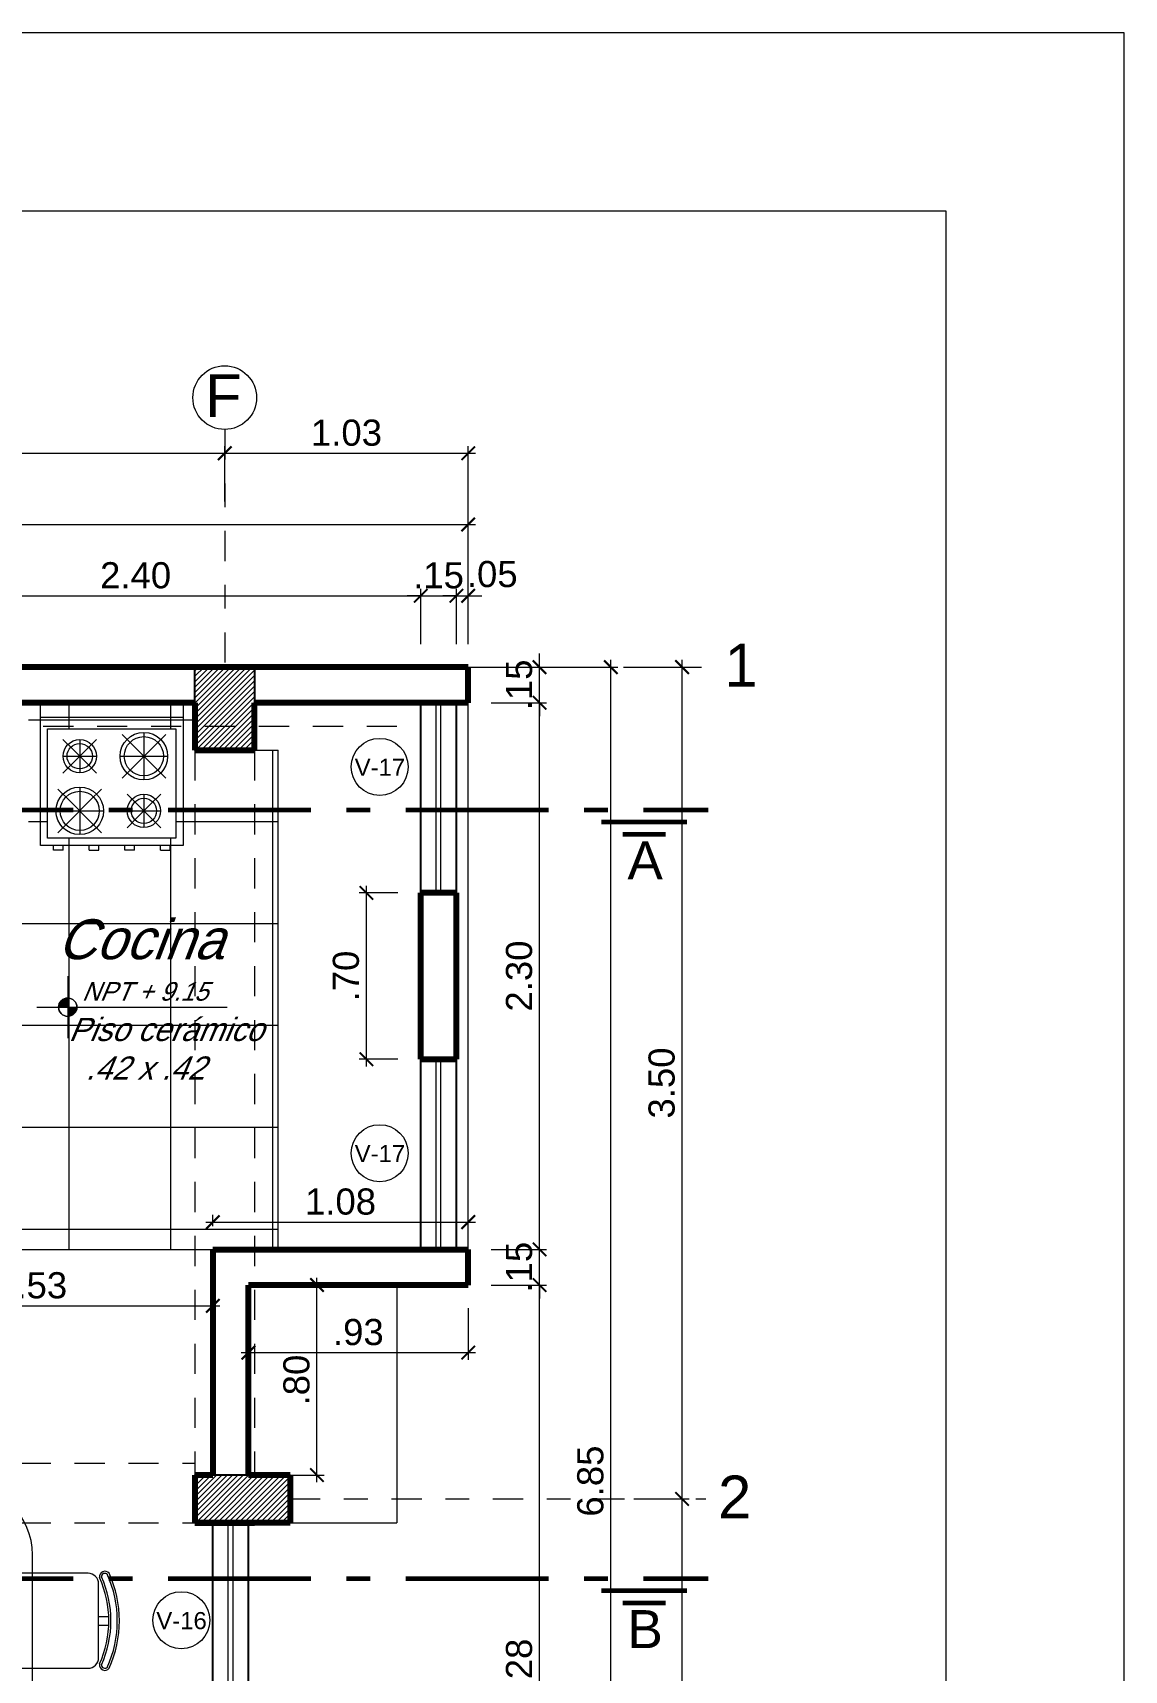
# Model space of a CAD drawing. Header units: millimetres. Extents: x 3779 to 7711, y 1445 to 3132.
# Drawn here: x 3936 to 3940.59, y 1483.74 to 1490.63 of the extents above; entities that cross this region are included whole.
import ezdxf

# ---------------------------------------------------------------- set-up
doc = ezdxf.new("R2010")
doc.units = ezdxf.units.MM
doc.header["$PDMODE"] = 3
for name, pattern in [('ACAD_ISO10W100', [18.5, 12, -3, 0.5, -3]), ('DASHDOTX2', [50.8, 25.4, -12.7, 0, -12.7]), ('HIDDEN', [9.525, 6.35, -3.175])]:
    doc.linetypes.add(name, pattern=pattern)
for name, color, linetype, lineweight in [('cotas', 7, 'Continuous', 5), ('EJES', 20, 'DASHDOTX2', 9), ('LINEA-DE-CORTE', 6, 'ACAD_ISO10W100', 60), ('MOBILIARIOS', 151, 'Continuous', 5), ('PERSONA', 7, 'Continuous', 9), ('pluma 1', 1, 'Continuous', 9), ('pluma 1.5', 14, 'Continuous', 15), ('pluma 2', 2, 'Continuous', 20), ('pluma 2.5', 30, 'Continuous', 25), ('pluma 8', 98, 'Continuous', 80), ('proyecciones', 32, 'HIDDEN', 9), ('TEXTO', 7, 'Continuous', 9), ('TEXTURAS', 35, 'Continuous', 5)]:
    doc.layers.add(name, color=color, linetype=linetype, lineweight=lineweight)
doc.styles.add('nombreambiente', font='stylu.ttf', dxfattribs={"oblique": 20})
doc.styles.get("Standard").update_dxf_attribs({"font": 'arial.ttf'})
doc.styles.add('TIMES', font='arial.ttf', dxfattribs={"height": 0.11})
doc.dimstyles.new('julio', dxfattribs={"dimtxt": 0.11, "dimasz": 0.057, "dimexe": 0.03, "dimexo": 0.097, "dimgap": 0.0295, "dimtad": 1, "dimzin": 4, "dimdsep": 46, "dimtxsty": 'TIMES', "dimblk": 'ARCHTICK', "dimcen": 0, "dimdle": 0.03, "dimclrd": 256, "dimclre": 256, "dimclrt": 256, "dimadec": 0, "dimazin": 0, "dimtfac": 1, "dimtix": 1, "dimtmove": 2, "dimatfit": 2, "dimldrblk": 'ARCHTICK', "dimfxl": 1, "dimtolj": 1, "dimtzin": 0, "dimlwd": 5, "dimlwe": 5, "dimarcsym": 0})

# ---------------------------------------------------------------- blocks, each defined once
blk = doc.blocks.new('llññ')
at = {"layer": 'MOBILIARIOS'}
for p, q in [((984.7316, 424.9776), (985.3316, 424.9776)), ((984.7316, 424.3776), (984.7316, 424.9776)), ((984.7316, 424.9176), (985.3316, 424.9176)), ((985.3316, 424.9776), (985.3316, 424.3776)), ((984.7616, 424.4076), (984.7616, 424.8676)), ((984.7616, 424.8676), (985.3016, 424.8676)), ((985.0747, 424.8446), (985.1251, 424.7942)), ((985.1666, 424.8526), (985.1666, 424.6526)), ((985.2585, 424.8446), (985.2082, 424.7942)), ((985.3016, 424.8676), (985.3016, 424.4076)), ((984.8259, 424.8234), (984.8713, 424.778)), ((984.9219, 424.7273), (984.8713, 424.778)), ((984.8713, 424.7273), (984.9219, 424.778)), ((984.8966, 424.8226), (984.8966, 424.6826)), ((984.9673, 424.8234), (984.9219, 424.778)), ((985.2082, 424.7111), (985.1251, 424.7942)), ((985.1251, 424.7111), (985.2082, 424.7942)), ((984.8713, 424.7273), (984.8259, 424.6819)), ((984.8266, 424.7526), (984.9666, 424.7526)), ((984.9219, 424.7273), (984.9673, 424.6819)), ((985.0666, 424.7526), (985.2666, 424.7526)), ((985.1251, 424.7111), (985.0747, 424.6607)), ((985.2082, 424.7111), (985.2585, 424.6607)), ((984.8047, 424.6146), (984.8551, 424.5642)), ((984.8966, 424.6226), (984.8966, 424.4226)), ((984.9885, 424.6146), (984.9382, 424.5642)), ((985.0959, 424.5934), (985.1413, 424.548)), ((985.1666, 424.5926), (985.1666, 424.4526)), ((985.2373, 424.5934), (985.1919, 424.548)), ((984.7966, 424.5226), (984.9966, 424.5226)), ((984.9382, 424.4811), (984.8551, 424.5642)), ((984.9382, 424.5642), (984.8551, 424.4811)), ((985.1413, 424.4973), (985.0959, 424.4519)), ((985.0966, 424.5226), (985.2366, 424.5226)), ((985.1919, 424.4973), (985.1413, 424.548)), ((985.1919, 424.548), (985.1413, 424.4973)), ((985.1919, 424.4973), (985.2373, 424.4519)), ((984.8551, 424.4811), (984.8047, 424.4307)), ((984.9382, 424.4811), (984.9885, 424.4307)), ((985.3316, 424.3776), (984.7316, 424.3776)), ((985.3016, 424.4076), (984.7616, 424.4076)), ((984.7866, 424.3576), (984.7866, 424.3776)), ((984.8266, 424.3576), (984.8266, 424.3776)), ((984.9366, 424.3576), (984.9366, 424.3776)), ((984.9766, 424.3576), (984.9766, 424.3776)), ((985.0866, 424.3576), (985.0866, 424.3776)), ((985.1266, 424.3576), (985.1266, 424.3776)), ((985.2366, 424.3576), (985.2366, 424.3776)), ((985.2766, 424.3576), (985.2766, 424.3776)), ((984.8266, 424.3576), (984.7866, 424.3576)), ((984.9366, 424.3576), (984.9766, 424.3576)), ((985.1266, 424.3576), (985.0866, 424.3576)), ((985.2366, 424.3576), (985.2766, 424.3576))]:
    blk.add_line(p, q, dxfattribs=at)
for centre, radius in [((985.1666, 424.7526), 0.1), ((984.8966, 424.7526), 0.07), ((984.8966, 424.7526), 0.0534), ((985.1666, 424.7526), 0.0824), ((984.8966, 424.5226), 0.1), ((984.8966, 424.5226), 0.0824), ((985.1666, 424.5226), 0.07), ((985.1666, 424.5226), 0.0534)]:
    blk.add_circle(centre, radius, dxfattribs=at)
blk = doc.blocks.new('MESA 1')
for p, q in [((62.8451, 42.0081), (62.8451, 42.0517)), ((62.8811, 42.0081), (62.8811, 42.0517)), ((63.5117, 42.0081), (63.5117, 42.0517)), ((63.5477, 42.0081), (63.5477, 42.0517)), ((62.611, 41.726), (63.811, 41.726)), ((62.311, 40.946), (62.311, 41.426)), ((64.111, 41.426), (64.111, 40.946)), ((62.7384, 41.3327), (63.1501, 40.9634)), ((63.7412, 41.3011), (63.9101, 41.1639)), ((63.7835, 41.2905), (63.8574, 41.2377)), ((62.0376, 41.1908), (61.994, 41.1908)), ((63.5618, 41.1639), (63.7096, 41.0373)), ((64.3844, 41.1908), (64.428, 41.1908)), ((62.0376, 41.1548), (61.994, 41.1548)), ((62.654, 41.1428), (62.8229, 41.0267)), ((63.0551, 41.1111), (63.1712, 40.9951)), ((64.3844, 41.1548), (64.428, 41.1548)), ((63.604, 41.0795), (63.7201, 40.9845)), ((62.611, 40.646), (63.811, 40.646)), ((62.8451, 40.3639), (62.8451, 40.3203)), ((62.8811, 40.3639), (62.8811, 40.3203)), ((63.5117, 40.3639), (63.5117, 40.3203)), ((63.5477, 40.3639), (63.5477, 40.3203))]:
    blk.add_line(p, q)
for points in [[(62.6606, 41.7831), (62.6606, 41.9631, -0.414214), (62.7056, 42.0081), (63.0206, 42.0081, -0.414214), (63.0656, 41.9631), (63.0656, 41.6481, -0.414214), (63.0206, 41.6031), (62.7056, 41.6031, -0.414214), (62.6606, 41.6481)], [(63.3272, 41.7831), (63.3272, 41.9631, -0.414214), (63.3722, 42.0081), (63.6872, 42.0081, -0.414214), (63.7322, 41.9631), (63.7322, 41.6481, -0.414214), (63.6872, 41.6031), (63.3722, 41.6031, -0.414214), (63.3272, 41.6481)], [(62.2626, 40.9703), (62.0826, 40.9703, -0.414214), (62.0376, 41.0153), (62.0376, 41.3303, -0.414214), (62.0826, 41.3753), (62.3976, 41.3753, -0.414214), (62.4426, 41.3303), (62.4426, 41.0153, -0.414214), (62.3976, 40.9703)], [(64.1594, 40.9703), (64.3394, 40.9703, 0.414214), (64.3844, 41.0153), (64.3844, 41.3303, 0.414214), (64.3394, 41.3753), (64.0244, 41.3753, 0.414214), (63.9794, 41.3303), (63.9794, 41.0153, 0.414214), (64.0244, 40.9703)], [(62.6606, 40.5889), (62.6606, 40.4089, 0.414214), (62.7056, 40.3639), (63.0206, 40.3639, 0.414214), (63.0656, 40.4089), (63.0656, 40.7239, 0.414214), (63.0206, 40.7689), (62.7056, 40.7689, 0.414214), (62.6606, 40.7239)], [(63.3272, 40.5889), (63.3272, 40.4089, 0.414214), (63.3722, 40.3639), (63.6872, 40.3639, 0.414214), (63.7322, 40.4089), (63.7322, 40.7239, 0.414214), (63.6872, 40.7689), (63.3722, 40.7689, 0.414214), (63.3272, 40.7239)]]:
    blk.add_lwpolyline(points, format="xyb", close=True)
for centre, radius, start, end in [((62.8631, 41.6042), 0.4924, 65.7176, 114.2824), ((62.8631, 41.6042), 0.4834, 65.7176, 114.2824), ((63.5297, 41.6042), 0.4924, 65.7176, 114.2824), ((63.5297, 41.6042), 0.4834, 65.7176, 114.2824), ((62.675, 42.0349), 0.0232, 128.33061, 280.2342), ((62.675, 42.0349), 0.0142, 128.33061, 280.2342), ((62.8631, 41.6042), 0.4564, 65.7176, 114.2824), ((62.8631, 41.6042), 0.4474, 65.7176, 114.2824), ((63.051, 42.035), 0.0233, 260.33156, 51.10363), ((63.051, 42.035), 0.0143, 260.33156, 51.10363), ((63.3416, 42.0349), 0.0232, 128.33061, 280.2342), ((63.3416, 42.0349), 0.0142, 128.33061, 280.2342), ((63.5297, 41.6042), 0.4564, 65.7176, 114.2824), ((63.5297, 41.6042), 0.4474, 65.7176, 114.2824), ((63.7176, 42.035), 0.0233, 260.33156, 51.10363), ((63.7176, 42.035), 0.0143, 260.33156, 51.10363), ((62.611, 41.426), 0.3, 90, 180), ((63.811, 41.426), 0.3, 0, 90), ((62.4414, 41.1728), 0.4924, 155.7176, 204.2824), ((62.4414, 41.1728), 0.4834, 155.7176, 204.2824), ((62.0107, 41.3607), 0.0233, 350.33156, 141.10363), ((62.0107, 41.3607), 0.0143, 350.33156, 141.10363), ((64.4113, 41.3607), 0.0233, 38.89637, 189.66844), ((64.4113, 41.3607), 0.0143, 38.89637, 189.66844), ((63.9805, 41.1728), 0.4834, 335.7176, 24.2824), ((63.9805, 41.1728), 0.4924, 335.7176, 24.2824), ((62.4414, 41.1728), 0.4564, 155.7176, 204.2824), ((62.4414, 41.1728), 0.4474, 155.7176, 204.2824), ((63.9805, 41.1728), 0.4474, 335.7176, 24.2824), ((63.9805, 41.1728), 0.4564, 335.7176, 24.2824), ((62.0108, 40.9847), 0.0232, 218.33061, 10.2342), ((62.0108, 40.9847), 0.0142, 218.33061, 10.2342), ((64.4112, 40.9847), 0.0232, 169.7658, 321.66939), ((64.4112, 40.9847), 0.0142, 169.7658, 321.66939), ((62.611, 40.946), 0.3, 180, 270), ((63.811, 40.946), 0.3, 270, 0), ((62.675, 40.3371), 0.0232, 79.7658, 231.66939), ((62.675, 40.3371), 0.0142, 79.7658, 231.66939), ((62.8631, 40.7678), 0.4834, 245.7176, 294.2824), ((62.8631, 40.7678), 0.4564, 245.7176, 294.2824), ((62.8631, 40.7678), 0.4474, 245.7176, 294.2824), ((63.051, 40.337), 0.0233, 308.89637, 99.66844), ((63.051, 40.337), 0.0143, 308.89637, 99.66844), ((63.3416, 40.3371), 0.0232, 79.7658, 231.66939), ((63.3416, 40.3371), 0.0142, 79.7658, 231.66939), ((63.5297, 40.7678), 0.4834, 245.7176, 294.2824), ((63.5297, 40.7678), 0.4564, 245.7176, 294.2824), ((63.5297, 40.7678), 0.4474, 245.7176, 294.2824), ((63.7176, 40.337), 0.0233, 308.89637, 99.66844), ((63.7176, 40.337), 0.0143, 308.89637, 99.66844), ((62.8631, 40.7678), 0.4924, 245.7176, 294.2824), ((63.5297, 40.7678), 0.4924, 245.7176, 294.2824)]:
    blk.add_arc(centre, radius, start, end)
blk = doc.blocks.new('iiuyu')
at = {"layer": 'pluma 1', "ltscale": 0.3}
h = blk.add_hatch(color=256, dxfattribs=at)
h.paths.add_polyline_path([(1118.6362, 393.0279, 0.414214), (1118.5977, 392.9893), (1118.6362, 392.9893)])
h.paths.add_polyline_path([(1118.6747, 392.9893), (1118.6362, 392.9893), (1118.6362, 392.9508, 0.414214)])
for p, q in [((1118.6362, 393.1195), (1118.6362, 392.8592)), ((1118.506, 392.9893), (1119.307, 392.9893))]:
    blk.add_line(p, q, dxfattribs=at)
blk.add_circle((1118.6362, 392.9893), 0.0385, dxfattribs=at)
for start, end in [(0, 180), (180, 0)]:
    blk.add_arc((1118.6362, 392.9893), 0.0385, start, end, dxfattribs=at)
blk = doc.blocks.new('_ArchTick')
at = {"color": 0, "linetype": 'ByBlock', "lineweight": 40, "const_width": 0.15}
blk.add_lwpolyline([(-0.5, -0.5), (0.5, 0.5)], dxfattribs=at)
blk = doc.blocks.new('*D559')
at = {"layer": 'cotas', "lineweight": 5, "transparency": 16777216}
for p, q in [((3922.503, 1488.5592), (3937.863, 1488.5592)), ((3922.533, 1488.0562), (3922.533, 1488.5892)), ((3937.833, 1488.0562), (3937.833, 1488.5892))]:
    blk.add_line(p, q, dxfattribs=at)
at = {"layer": 'Defpoints', "color": 0, "transparency": 16777216}
for p in [(3937.833, 1488.5592), (3922.533, 1487.9592), (3937.833, 1487.9592)]:
    blk.add_point(p, dxfattribs=at)
at = {"layer": 'cotas', "lineweight": 5, "transparency": 16777216, "xscale": 0.057, "yscale": 0.057, "zscale": 0.057, "rotation": 180}
blk.add_blockref('_ArchTick', (3922.533, 1488.5592), dxfattribs=at)
at = {"layer": 'cotas', "lineweight": 5, "transparency": 16777216, "xscale": 0.057, "yscale": 0.057, "zscale": 0.057}
blk.add_blockref('_ArchTick', (3937.833, 1488.5592), dxfattribs=at)
at = {"layer": 'cotas', "transparency": 16777216, "insert": (3930.2854, 1488.65), "char_height": 0.11, "attachment_point": 5, "style": 'TIMES'}
blk.add_mtext('\\A1;15.30', dxfattribs=at)
blk = doc.blocks.new('*D501')
at = {"layer": 'cotas', "lineweight": 5, "transparency": 16777216}
for p, q in [((3933.458, 1488.6562), (3933.458, 1488.8892)), ((3936.808, 1488.6562), (3936.808, 1488.8892)), ((3933.428, 1488.8592), (3936.838, 1488.8592))]:
    blk.add_line(p, q, dxfattribs=at)
at = {"layer": 'Defpoints', "color": 0, "transparency": 16777216}
for p in [(3936.808, 1488.8592), (3933.458, 1488.5592), (3936.808, 1488.5592)]:
    blk.add_point(p, dxfattribs=at)
at = {"layer": 'cotas', "lineweight": 5, "transparency": 16777216, "xscale": 0.057, "yscale": 0.057, "zscale": 0.057, "rotation": 180}
blk.add_blockref('_ArchTick', (3933.458, 1488.8592), dxfattribs=at)
at = {"layer": 'cotas', "lineweight": 5, "transparency": 16777216, "xscale": 0.057, "yscale": 0.057, "zscale": 0.057}
blk.add_blockref('_ArchTick', (3936.808, 1488.8592), dxfattribs=at)
at = {"layer": 'cotas', "transparency": 16777216, "insert": (3935.133, 1488.9449), "char_height": 0.11, "attachment_point": 5, "style": 'TIMES'}
blk.add_mtext('\\A1;3.35', dxfattribs=at)
blk = doc.blocks.new('*D502')
at = {"layer": 'cotas', "lineweight": 5, "transparency": 16777216}
for p, q in [((3936.808, 1488.6562), (3936.808, 1488.8892)), ((3937.833, 1488.0562), (3937.833, 1488.8892)), ((3936.778, 1488.8592), (3937.863, 1488.8592))]:
    blk.add_line(p, q, dxfattribs=at)
at = {"layer": 'Defpoints', "color": 0, "transparency": 16777216}
for p in [(3937.833, 1488.8592), (3936.808, 1488.5592), (3937.833, 1487.9592)]:
    blk.add_point(p, dxfattribs=at)
at = {"layer": 'cotas', "lineweight": 5, "transparency": 16777216, "xscale": 0.057, "yscale": 0.057, "zscale": 0.057, "rotation": 180}
blk.add_blockref('_ArchTick', (3936.808, 1488.8592), dxfattribs=at)
at = {"layer": 'cotas', "lineweight": 5, "transparency": 16777216, "xscale": 0.057, "yscale": 0.057, "zscale": 0.057}
blk.add_blockref('_ArchTick', (3937.833, 1488.8592), dxfattribs=at)
at = {"layer": 'cotas', "transparency": 16777216, "insert": (3937.3205, 1488.9449), "char_height": 0.11, "attachment_point": 5, "style": 'TIMES'}
blk.add_mtext('\\A1;1.03', dxfattribs=at)
blk = doc.blocks.new('*D529')
at = {"layer": 'cotas', "lineweight": 5, "transparency": 16777216}
for p, q in [((3938.733, 1482.0042), (3938.733, 1484.4892)), ((3938.53, 1484.4592), (3938.763, 1484.4592)), ((3938.53, 1482.0342), (3938.763, 1482.0342))]:
    blk.add_line(p, q, dxfattribs=at)
at = {"layer": 'Defpoints', "color": 0, "transparency": 16777216}
for p in [(3938.433, 1484.4592), (3938.733, 1484.4592), (3938.433, 1482.0342)]:
    blk.add_point(p, dxfattribs=at)
at = {"layer": 'cotas', "lineweight": 5, "transparency": 16777216, "xscale": 0.057, "yscale": 0.057, "zscale": 0.057}
for p, rotation in [((3938.733, 1484.4592), 90), ((3938.733, 1482.0342), 270)]:
    blk.add_blockref('_ArchTick', p, dxfattribs=dict(at, rotation=rotation))
at = {"layer": 'cotas', "transparency": 16777216, "insert": (3938.6473, 1483.2467), "char_height": 0.11, "attachment_point": 5, "rotation": 90, "style": 'TIMES'}
blk.add_mtext('\\A1;2.43', dxfattribs=at)
blk = doc.blocks.new('*D530')
at = {"layer": 'cotas', "lineweight": 5, "transparency": 16777216}
for p, q in [((3938.733, 1484.4292), (3938.733, 1487.9892)), ((3938.53, 1487.9592), (3938.763, 1487.9592)), ((3938.53, 1484.4592), (3938.763, 1484.4592))]:
    blk.add_line(p, q, dxfattribs=at)
at = {"layer": 'Defpoints', "color": 0, "transparency": 16777216}
for p in [(3938.433, 1487.9592), (3938.733, 1487.9592), (3938.433, 1484.4592)]:
    blk.add_point(p, dxfattribs=at)
at = {"layer": 'cotas', "lineweight": 5, "transparency": 16777216, "xscale": 0.057, "yscale": 0.057, "zscale": 0.057}
for p, rotation in [((3938.733, 1487.9592), 90), ((3938.733, 1484.4592), 270)]:
    blk.add_blockref('_ArchTick', p, dxfattribs=dict(at, rotation=rotation))
at = {"layer": 'cotas', "transparency": 16777216, "insert": (3938.6473, 1486.2092), "char_height": 0.11, "attachment_point": 5, "rotation": 90, "style": 'TIMES'}
blk.add_mtext('\\A1;3.50', dxfattribs=at)
blk = doc.blocks.new('*D531')
at = {"layer": 'cotas', "lineweight": 5, "transparency": 16777216}
for p, q in [((3938.433, 1481.0792), (3938.433, 1487.9892)), ((3937.93, 1487.9592), (3938.463, 1487.9592)), ((3937.63, 1481.1092), (3938.463, 1481.1092))]:
    blk.add_line(p, q, dxfattribs=at)
at = {"layer": 'Defpoints', "color": 0, "transparency": 16777216}
for p in [(3937.833, 1487.9592), (3938.433, 1487.9592), (3937.533, 1481.1092)]:
    blk.add_point(p, dxfattribs=at)
at = {"layer": 'cotas', "lineweight": 5, "transparency": 16777216, "xscale": 0.057, "yscale": 0.057, "zscale": 0.057}
for p, rotation in [((3938.433, 1487.9592), 90), ((3938.433, 1481.1092), 270)]:
    blk.add_blockref('_ArchTick', p, dxfattribs=dict(at, rotation=rotation))
at = {"layer": 'cotas', "transparency": 16777216, "insert": (3938.3473, 1484.5342), "char_height": 0.11, "attachment_point": 5, "rotation": 90, "style": 'TIMES'}
blk.add_mtext('\\A1;6.85', dxfattribs=at)
blk = doc.blocks.new('*D532')
at = {"layer": 'cotas', "lineweight": 5, "transparency": 16777216}
for p, q in [((3938.133, 1485.4792), (3938.133, 1487.8392)), ((3937.93, 1487.8092), (3938.163, 1487.8092)), ((3937.93, 1485.5092), (3938.163, 1485.5092))]:
    blk.add_line(p, q, dxfattribs=at)
at = {"layer": 'Defpoints', "color": 0, "transparency": 16777216}
for p in [(3937.833, 1487.8092), (3938.133, 1487.8092), (3937.833, 1485.5092)]:
    blk.add_point(p, dxfattribs=at)
at = {"layer": 'cotas', "lineweight": 5, "transparency": 16777216, "xscale": 0.057, "yscale": 0.057, "zscale": 0.057}
for p, rotation in [((3938.133, 1487.8092), 90), ((3938.133, 1485.5092), 270)]:
    blk.add_blockref('_ArchTick', p, dxfattribs=dict(at, rotation=rotation))
at = {"layer": 'cotas', "transparency": 16777216, "insert": (3938.0473, 1486.6592), "char_height": 0.11, "attachment_point": 5, "rotation": 90, "style": 'TIMES'}
blk.add_mtext('\\A1;2.30', dxfattribs=at)
blk = doc.blocks.new('*D565')
at = {"layer": 'cotas', "lineweight": 5, "transparency": 16777216}
for p, q in [((3938.133, 1487.9592), (3938.133, 1488.0162)), ((3937.93, 1487.9592), (3938.163, 1487.9592)), ((3938.133, 1487.8092), (3938.133, 1487.9592)), ((3937.93, 1487.8092), (3938.163, 1487.8092)), ((3938.133, 1487.8092), (3938.133, 1487.7522))]:
    blk.add_line(p, q, dxfattribs=at)
at = {"layer": 'Defpoints', "color": 0, "transparency": 16777216}
for p in [(3937.833, 1487.9592), (3938.133, 1487.9592), (3937.833, 1487.8092)]:
    blk.add_point(p, dxfattribs=at)
at = {"layer": 'cotas', "lineweight": 5, "transparency": 16777216, "xscale": 0.057, "yscale": 0.057, "zscale": 0.057}
for p, rotation in [((3938.133, 1487.9592), 270), ((3938.133, 1487.8092), 90)]:
    blk.add_blockref('_ArchTick', p, dxfattribs=dict(at, rotation=rotation))
at = {"layer": 'cotas', "transparency": 16777216, "insert": (3938.0473, 1487.8842), "char_height": 0.11, "attachment_point": 5, "rotation": 90, "style": 'TIMES'}
blk.add_mtext('\\A1;.15', dxfattribs=at)
blk = doc.blocks.new('*D535')
at = {"layer": 'cotas', "lineweight": 5, "transparency": 16777216}
for p, q in [((3937.783, 1488.2592), (3937.726, 1488.2592)), ((3937.783, 1488.0562), (3937.783, 1488.2892)), ((3937.783, 1488.2592), (3937.833, 1488.2592)), ((3937.833, 1488.0562), (3937.833, 1488.2892)), ((3937.833, 1488.2592), (3937.89, 1488.2592))]:
    blk.add_line(p, q, dxfattribs=at)
at = {"layer": 'Defpoints', "color": 0, "transparency": 16777216}
for p in [(3937.833, 1488.2592), (3937.783, 1487.9592), (3937.833, 1487.9592)]:
    blk.add_point(p, dxfattribs=at)
at = {"layer": 'cotas', "lineweight": 5, "transparency": 16777216, "xscale": 0.057, "yscale": 0.057, "zscale": 0.057}
blk.add_blockref('_ArchTick', (3937.783, 1488.2592), dxfattribs=at)
at = {"layer": 'cotas', "lineweight": 5, "transparency": 16777216, "xscale": 0.057, "yscale": 0.057, "zscale": 0.057, "rotation": 180}
blk.add_blockref('_ArchTick', (3937.833, 1488.2592), dxfattribs=at)
at = {"layer": 'cotas', "transparency": 16777216, "insert": (3937.934, 1488.35), "char_height": 0.11, "attachment_point": 5, "style": 'TIMES'}
blk.add_mtext('\\A1;.05', dxfattribs=at)
blk = doc.blocks.new('*D545')
at = {"layer": 'cotas', "lineweight": 5, "transparency": 16777216}
for p, q in [((3937.93, 1485.3592), (3938.163, 1485.3592)), ((3938.133, 1482.0542), (3938.133, 1485.3892)), ((3937.48, 1482.0842), (3938.163, 1482.0842))]:
    blk.add_line(p, q, dxfattribs=at)
at = {"layer": 'Defpoints', "color": 0, "transparency": 16777216}
for p in [(3937.833, 1485.3592), (3938.133, 1485.3592), (3937.383, 1482.0842)]:
    blk.add_point(p, dxfattribs=at)
at = {"layer": 'cotas', "lineweight": 5, "transparency": 16777216, "xscale": 0.057, "yscale": 0.057, "zscale": 0.057}
for p, rotation in [((3938.133, 1485.3592), 90), ((3938.133, 1482.0842), 270)]:
    blk.add_blockref('_ArchTick', p, dxfattribs=dict(at, rotation=rotation))
at = {"layer": 'cotas', "transparency": 16777216, "insert": (3938.0473, 1483.7217), "char_height": 0.11, "attachment_point": 5, "rotation": 90, "style": 'TIMES'}
blk.add_mtext('\\A1;3.28', dxfattribs=at)
blk = doc.blocks.new('*D546')
at = {"layer": 'cotas', "lineweight": 5, "transparency": 16777216}
for p, q in [((3938.133, 1485.5092), (3938.133, 1485.5662)), ((3937.93, 1485.5092), (3938.163, 1485.5092)), ((3938.133, 1485.3592), (3938.133, 1485.5092)), ((3937.93, 1485.3592), (3938.163, 1485.3592)), ((3938.133, 1485.3592), (3938.133, 1485.3022))]:
    blk.add_line(p, q, dxfattribs=at)
at = {"layer": 'Defpoints', "color": 0, "transparency": 16777216}
for p in [(3937.833, 1485.5092), (3938.133, 1485.5092), (3937.833, 1485.3592)]:
    blk.add_point(p, dxfattribs=at)
at = {"layer": 'cotas', "lineweight": 5, "transparency": 16777216, "xscale": 0.057, "yscale": 0.057, "zscale": 0.057}
for p, rotation in [((3938.133, 1485.5092), 270), ((3938.133, 1485.3592), 90)]:
    blk.add_blockref('_ArchTick', p, dxfattribs=dict(at, rotation=rotation))
at = {"layer": 'cotas', "transparency": 16777216, "insert": (3938.0473, 1485.4342), "char_height": 0.11, "attachment_point": 5, "rotation": 90, "style": 'TIMES'}
blk.add_mtext('\\A1;.15', dxfattribs=at)
blk = doc.blocks.new('*D547')
at = {"layer": 'cotas', "lineweight": 5, "transparency": 16777216}
for p, q in [((3936.908, 1485.2622), (3936.908, 1485.0449)), ((3937.833, 1485.2622), (3937.833, 1485.0449)), ((3936.878, 1485.0749), (3937.863, 1485.0749))]:
    blk.add_line(p, q, dxfattribs=at)
at = {"layer": 'Defpoints', "color": 0, "transparency": 16777216}
for p in [(3936.908, 1485.3592), (3937.833, 1485.3592), (3937.833, 1485.0749)]:
    blk.add_point(p, dxfattribs=at)
at = {"layer": 'cotas', "lineweight": 5, "transparency": 16777216, "xscale": 0.057, "yscale": 0.057, "zscale": 0.057, "rotation": 180}
blk.add_blockref('_ArchTick', (3936.908, 1485.0749), dxfattribs=at)
at = {"layer": 'cotas', "lineweight": 5, "transparency": 16777216, "xscale": 0.057, "yscale": 0.057, "zscale": 0.057}
blk.add_blockref('_ArchTick', (3937.833, 1485.0749), dxfattribs=at)
at = {"layer": 'cotas', "transparency": 16777216, "insert": (3937.3705, 1485.1606), "char_height": 0.11, "attachment_point": 5, "style": 'TIMES'}
blk.add_mtext('\\A1;.93', dxfattribs=at)
blk = doc.blocks.new('*D548')
at = {"layer": 'cotas', "lineweight": 5, "transparency": 16777216}
for p, q in [((3937.633, 1488.2592), (3937.576, 1488.2592)), ((3937.633, 1488.0562), (3937.633, 1488.2892)), ((3937.633, 1488.2592), (3937.783, 1488.2592)), ((3937.783, 1488.0562), (3937.783, 1488.2892)), ((3937.783, 1488.2592), (3937.84, 1488.2592))]:
    blk.add_line(p, q, dxfattribs=at)
at = {"layer": 'Defpoints', "color": 0, "transparency": 16777216}
for p in [(3937.783, 1488.2592), (3937.633, 1487.9592), (3937.783, 1487.9592)]:
    blk.add_point(p, dxfattribs=at)
at = {"layer": 'cotas', "lineweight": 5, "transparency": 16777216, "xscale": 0.057, "yscale": 0.057, "zscale": 0.057}
blk.add_blockref('_ArchTick', (3937.633, 1488.2592), dxfattribs=at)
at = {"layer": 'cotas', "lineweight": 5, "transparency": 16777216, "xscale": 0.057, "yscale": 0.057, "zscale": 0.057, "rotation": 180}
blk.add_blockref('_ArchTick', (3937.783, 1488.2592), dxfattribs=at)
at = {"layer": 'cotas', "transparency": 16777216, "insert": (3937.708, 1488.3449), "char_height": 0.11, "attachment_point": 5, "style": 'TIMES'}
blk.add_mtext('\\A1;.15', dxfattribs=at)
blk = doc.blocks.new('*D550')
at = {"layer": 'cotas', "lineweight": 5, "transparency": 16777216}
for p, q in [((3935.203, 1488.2592), (3937.663, 1488.2592)), ((3935.233, 1488.0562), (3935.233, 1488.2892)), ((3937.633, 1488.0562), (3937.633, 1488.2892))]:
    blk.add_line(p, q, dxfattribs=at)
at = {"layer": 'Defpoints', "color": 0, "transparency": 16777216}
for p in [(3937.633, 1488.2592), (3935.233, 1487.9592), (3937.633, 1487.9592)]:
    blk.add_point(p, dxfattribs=at)
at = {"layer": 'cotas', "lineweight": 5, "transparency": 16777216, "xscale": 0.057, "yscale": 0.057, "zscale": 0.057, "rotation": 180}
blk.add_blockref('_ArchTick', (3935.233, 1488.2592), dxfattribs=at)
at = {"layer": 'cotas', "lineweight": 5, "transparency": 16777216, "xscale": 0.057, "yscale": 0.057, "zscale": 0.057}
blk.add_blockref('_ArchTick', (3937.633, 1488.2592), dxfattribs=at)
at = {"layer": 'cotas', "transparency": 16777216, "insert": (3936.433, 1488.3449), "char_height": 0.11, "attachment_point": 5, "style": 'TIMES'}
blk.add_mtext('\\A1;2.40', dxfattribs=at)
blk = doc.blocks.new('*D456')
at = {"layer": 'cotas', "lineweight": 5, "transparency": 16777216}
for p, q in [((3936.908, 1485.2622), (3936.908, 1485.0449)), ((3937.833, 1485.2622), (3937.833, 1485.0449)), ((3936.878, 1485.0749), (3937.863, 1485.0749))]:
    blk.add_line(p, q, dxfattribs=at)
at = {"layer": 'Defpoints', "color": 0, "transparency": 16777216}
for p in [(3936.908, 1485.3592), (3937.833, 1485.3592), (3937.833, 1485.0749)]:
    blk.add_point(p, dxfattribs=at)
at = {"layer": 'cotas', "lineweight": 5, "transparency": 16777216, "xscale": 0.057, "yscale": 0.057, "zscale": 0.057, "rotation": 180}
blk.add_blockref('_ArchTick', (3936.908, 1485.0749), dxfattribs=at)
at = {"layer": 'cotas', "lineweight": 5, "transparency": 16777216, "xscale": 0.057, "yscale": 0.057, "zscale": 0.057}
blk.add_blockref('_ArchTick', (3937.833, 1485.0749), dxfattribs=at)
at = {"layer": 'cotas', "transparency": 16777216, "insert": (3937.3705, 1485.1606), "char_height": 0.11, "attachment_point": 5, "style": 'TIMES'}
blk.add_mtext('\\A1;.93', dxfattribs=at)
blk = doc.blocks.new('*D475')
at = {"layer": 'cotas', "lineweight": 5, "transparency": 16777216}
for p, q in [((3937.005, 1485.3592), (3937.2262, 1485.3592)), ((3937.1962, 1484.5292), (3937.1962, 1485.3892)), ((3937.005, 1484.5592), (3937.2262, 1484.5592))]:
    blk.add_line(p, q, dxfattribs=at)
at = {"layer": 'Defpoints', "color": 0, "transparency": 16777216}
for p in [(3936.908, 1485.3592), (3937.1962, 1485.3592), (3936.908, 1484.5592)]:
    blk.add_point(p, dxfattribs=at)
at = {"layer": 'cotas', "lineweight": 5, "transparency": 16777216, "xscale": 0.057, "yscale": 0.057, "zscale": 0.057}
for p, rotation in [((3937.1962, 1485.3592), 90), ((3937.1962, 1484.5592), 270)]:
    blk.add_blockref('_ArchTick', p, dxfattribs=dict(at, rotation=rotation))
at = {"layer": 'cotas', "transparency": 16777216, "insert": (3937.1105, 1484.9592), "char_height": 0.11, "attachment_point": 5, "rotation": 90, "style": 'TIMES'}
blk.add_mtext('\\A1;.80', dxfattribs=at)
blk = doc.blocks.new('*D476')
at = {"layer": 'cotas', "lineweight": 5, "transparency": 16777216}
for p, q in [((3936.758, 1485.6062), (3936.758, 1485.654)), ((3937.833, 1485.6062), (3937.833, 1485.654)), ((3936.728, 1485.624), (3937.863, 1485.624))]:
    blk.add_line(p, q, dxfattribs=at)
at = {"layer": 'Defpoints', "color": 0, "transparency": 16777216}
for p in [(3937.833, 1485.624), (3936.758, 1485.5092), (3937.833, 1485.5092)]:
    blk.add_point(p, dxfattribs=at)
at = {"layer": 'cotas', "lineweight": 5, "transparency": 16777216, "xscale": 0.057, "yscale": 0.057, "zscale": 0.057, "rotation": 180}
blk.add_blockref('_ArchTick', (3936.758, 1485.624), dxfattribs=at)
at = {"layer": 'cotas', "lineweight": 5, "transparency": 16777216, "xscale": 0.057, "yscale": 0.057, "zscale": 0.057}
blk.add_blockref('_ArchTick', (3937.833, 1485.624), dxfattribs=at)
at = {"layer": 'cotas', "transparency": 16777216, "insert": (3937.2955, 1485.7097), "char_height": 0.11, "attachment_point": 5, "style": 'TIMES'}
blk.add_mtext('\\A1;1.08', dxfattribs=at)
blk = doc.blocks.new('*D477')
at = {"layer": 'cotas', "lineweight": 5, "transparency": 16777216}
for p, q in [((3937.4044, 1486.2792), (3937.4044, 1487.0392)), ((3937.536, 1487.0092), (3937.3744, 1487.0092)), ((3937.536, 1486.3092), (3937.3744, 1486.3092))]:
    blk.add_line(p, q, dxfattribs=at)
at = {"layer": 'Defpoints', "color": 0, "transparency": 16777216}
for p in [(3937.4044, 1487.0092), (3937.633, 1487.0092), (3937.633, 1486.3092)]:
    blk.add_point(p, dxfattribs=at)
at = {"layer": 'cotas', "lineweight": 5, "transparency": 16777216, "xscale": 0.057, "yscale": 0.057, "zscale": 0.057}
for p, rotation in [((3937.4044, 1487.0092), 90), ((3937.4044, 1486.3092), 270)]:
    blk.add_blockref('_ArchTick', p, dxfattribs=dict(at, rotation=rotation))
at = {"layer": 'cotas', "transparency": 16777216, "insert": (3937.3187, 1486.6592), "char_height": 0.11, "attachment_point": 5, "rotation": 90, "style": 'TIMES'}
blk.add_mtext('\\A1;.70', dxfattribs=at)
blk = doc.blocks.new('*D485')
at = {"layer": 'cotas', "lineweight": 5, "transparency": 16777216}
for p, q in [((3935.233, 1485.4122), (3935.233, 1485.2417)), ((3936.758, 1485.4122), (3936.758, 1485.2417)), ((3935.203, 1485.2717), (3936.788, 1485.2717))]:
    blk.add_line(p, q, dxfattribs=at)
at = {"layer": 'Defpoints', "color": 0, "transparency": 16777216}
for p in [(3935.233, 1485.5092), (3936.758, 1485.5092), (3936.758, 1485.2717)]:
    blk.add_point(p, dxfattribs=at)
at = {"layer": 'cotas', "lineweight": 5, "transparency": 16777216, "xscale": 0.057, "yscale": 0.057, "zscale": 0.057, "rotation": 180}
blk.add_blockref('_ArchTick', (3935.233, 1485.2717), dxfattribs=at)
at = {"layer": 'cotas', "lineweight": 5, "transparency": 16777216, "xscale": 0.057, "yscale": 0.057, "zscale": 0.057}
blk.add_blockref('_ArchTick', (3936.758, 1485.2717), dxfattribs=at)
at = {"layer": 'cotas', "transparency": 16777216, "insert": (3935.9955, 1485.3574), "char_height": 0.11, "attachment_point": 5, "style": 'TIMES'}
blk.add_mtext('\\A1;1.53', dxfattribs=at)

msp = doc.modelspace()

# ---------------------------------------------------------------- hatches: boundary and pattern name
at = {"layer": 'TEXTURAS'}
h = msp.add_hatch(dxfattribs=at)
h.set_pattern_fill('LINE', color=256, scale=0.005, angle=45)
h.set_pattern_definition([(45, (82.819496, -57.590765), (-0.01122532015, 0.01122532015), [])])
h.paths.add_polyline_path([(3936.933, 1487.8092), (3936.933, 1487.9592), (3936.683, 1487.9592), (3936.683, 1487.6092), (3936.933, 1487.6092)])
h = msp.add_hatch(dxfattribs=at)
h.set_pattern_fill('NET', color=256, scale=0.135)
h.set_pattern_definition([(0, (68.6695, -70.31427), (0, 0.428625), []), (90, (68.6695, -70.31427), (-0.428625, 3e-17), [])])
h.paths.add_polyline_path([(3936.578, 1487.1892), (3936.538, 1487.1892), (3936.538, 1487.2092), (3936.428, 1487.2092), (3936.428, 1487.1892), (3936.388, 1487.1892), (3936.388, 1487.2092), (3936.278, 1487.2092), (3936.278, 1487.1892), (3936.238, 1487.1892), (3936.238, 1487.2092), (3936.128, 1487.2092), (3936.128, 1487.1892), (3936.088, 1487.1892), (3936.088, 1487.2092), (3936.578, 1487.2092)], flags=16)
h.paths.add_polyline_path([(3936.603, 1487.2392), (3936.063, 1487.2392), (3936.063, 1487.6992), (3936.603, 1487.6992)], flags=16)
h.paths.add_polyline_path([(3936.398, 1487.3542, -1), (3936.538, 1487.3542, -1)], flags=0)
h.paths.add_polyline_path([(3936.4146, 1487.3542, -1), (3936.5213, 1487.3542, -1)], flags=0)
h.paths.add_polyline_path([(3936.098, 1487.3542, -1), (3936.298, 1487.3542, -1)], flags=0)
h.paths.add_polyline_path([(3936.1155, 1487.3542, -1), (3936.2804, 1487.3542, -1)], flags=0)
h.paths.add_polyline_path([(3936.368, 1487.5842, -1), (3936.568, 1487.5842, -1)], flags=0)
h.paths.add_polyline_path([(3936.3855, 1487.5842, -1), (3936.5504, 1487.5842, -1)], flags=0)
h.paths.add_polyline_path([(3936.128, 1487.5842, -1), (3936.268, 1487.5842, -1)], flags=0)
h.paths.add_polyline_path([(3936.1446, 1487.5842, -1), (3936.2513, 1487.5842, -1)], flags=0)
h.paths.add_polyline_path([(3935.8072, 1485.5092), (3937.033, 1485.5092), (3937.033, 1487.6101), (3936.933, 1487.6101), (3936.933, 1487.6092), (3936.683, 1487.6092), (3936.683, 1487.8092), (3935.983, 1487.8092), (3935.983, 1487.2092), (3935.833, 1487.2092), (3935.833, 1486.1592), (3935.233, 1486.1592), (3935.233, 1486.1092), (3935.8072, 1486.1092)])
edge = h.paths.add_edge_path()
edge.add_line((3933.483, 1487.6092), (3933.483, 1486.7092))
edge.add_line((3933.483, 1486.7092), (3933.583, 1486.7092))
edge.add_line((3933.583, 1486.7092), (3933.583, 1485.5092))
edge.add_line((3933.583, 1485.5092), (3934.383, 1485.5092))
edge.add_line((3934.383, 1485.5092), (3934.383, 1485.6592))
edge.add_line((3934.383, 1485.6592), (3935.083, 1485.6592))
edge.add_line((3935.083, 1485.6592), (3935.083, 1485.7428))
edge.add_arc((3935.0452, 1485.7428), 0.0378, -90, 0, ccw=False)
edge.add_line((3935.0452, 1485.705), (3934.4152, 1485.705))
edge.add_arc((3934.4152, 1485.7428), 0.0378, 180, 270, ccw=False)
edge.add_line((3934.3774, 1485.7428), (3934.3774, 1486.4672))
edge.add_arc((3934.4152, 1486.4672), 0.0378, 90, 180, ccw=False)
edge.add_line((3934.4152, 1486.505), (3935.0452, 1486.505))
edge.add_arc((3935.0452, 1486.4672), 0.0378, 0, 90, ccw=False)
edge.add_line((3935.083, 1486.4672), (3935.083, 1486.5092))
edge.add_line((3935.083, 1486.5092), (3935.083, 1486.6592))
edge.add_arc((3935.033, 1486.6592), 0.05, -90, 0, ccw=False)
edge.add_line((3935.033, 1486.6092), (3934.583, 1486.6092))
edge.add_arc((3934.583, 1486.6592), 0.05, 180, 270, ccw=False)
edge.add_line((3934.533, 1486.6592), (3934.533, 1487.7592))
edge.add_arc((3934.583, 1487.7592), 0.05, 90, 180, ccw=False)
edge.add_line((3934.583, 1487.8092), (3933.583, 1487.8092))
edge.add_line((3933.583, 1487.8092), (3933.583, 1487.6092))
edge.add_line((3933.583, 1487.6092), (3933.483, 1487.6092))
h = msp.add_hatch(dxfattribs=at)
h.set_pattern_fill('LINE', color=256, scale=0.005, angle=45)
h.set_pattern_definition([(45, (82.819496, -57.540765), (-0.01122532015, 0.01122532015), [])])
h.paths.add_polyline_path([(3937.083, 1484.3592), (3937.083, 1484.5592), (3936.683, 1484.5592), (3936.683, 1484.3592)])

# ---------------------------------------------------------------- linework, layer by layer
at = {"layer": 'cotas'}
for points in [[(3898.5938, 1460.9283), (3940.5938, 1460.9283), (3940.5938, 1490.6283), (3898.5938, 1490.6283)], [(3899.3438, 1461.6783), (3939.8438, 1461.6783), (3939.8438, 1489.8783), (3899.3438, 1489.8783)]]:
    msp.add_lwpolyline(points, close=True, dxfattribs=at)
at = {"layer": 'EJES', "ltscale": 0.005}
for p, q in [((3936.808, 1488.9592), (3936.808, 1487.9592)), ((3937.833, 1487.9592), (3938.833, 1487.9592)), ((3937.083, 1484.4592), (3938.833, 1484.4592))]:
    msp.add_line(p, q, dxfattribs=at)
at = {"layer": 'LINEA-DE-CORTE', "ltscale": 0.05}
for p, q in [((3935.5705, 1487.3587), (3938.8422, 1487.3587)), ((3938.7525, 1487.3069), (3938.3937, 1487.3069)), ((3938.6628, 1487.2551), (3938.4834, 1487.2551)), ((3935.5705, 1484.1243), (3938.8422, 1484.1243)), ((3938.7525, 1484.0725), (3938.3937, 1484.0725)), ((3938.6628, 1484.0207), (3938.4834, 1484.0207))]:
    msp.add_line(p, q, dxfattribs=at)
at = {"layer": 'pluma 1'}
for p, q in [((3937.533, 1485.3592), (3937.533, 1484.3592)), ((3936.823, 1483.4835), (3936.823, 1484.3592)), ((3936.843, 1483.4835), (3936.843, 1484.3592)), ((3937.083, 1484.3592), (3937.533, 1484.3592))]:
    msp.add_line(p, q, dxfattribs=at)
for centre, radius in [((3936.808, 1489.0931), 0.1339), ((3937.4604, 1487.5393), 0.12), ((3937.4604, 1485.9139), 0.12), ((3936.6255, 1483.9486), 0.12)]:
    msp.add_circle(centre, radius, dxfattribs=at)
at = {"layer": 'pluma 1.5'}
for p, q in [((3937.698, 1487.0092), (3937.698, 1487.8092)), ((3937.718, 1487.0092), (3937.718, 1487.8092)), ((3937.833, 1485.5092), (3937.833, 1487.8092)), ((3937.698, 1485.5092), (3937.698, 1486.3092)), ((3937.718, 1485.5092), (3937.718, 1486.3092))]:
    msp.add_line(p, q, dxfattribs=at)
at = {"layer": 'pluma 2'}
for p in [(3936.933, 1487.6101), (3937.033, 1485.5092)]:
    msp.add_line(p, (3937.033, 1487.6101), dxfattribs=at)
at = {"layer": 'pluma 2.5'}
for p, q in [((3937.633, 1487.0092), (3937.633, 1487.8092)), ((3937.783, 1487.0092), (3937.783, 1487.8092)), ((3937.633, 1485.5092), (3937.633, 1486.3092)), ((3937.783, 1485.5092), (3937.783, 1486.3092)), ((3936.758, 1483.4835), (3936.758, 1484.3592)), ((3936.908, 1483.4835), (3936.908, 1484.3592))]:
    msp.add_line(p, q, dxfattribs=at)
for points in [[(3936.933, 1487.6092), (3936.683, 1487.6092), (3936.683, 1487.9592), (3936.933, 1487.9592)], [(3936.683, 1484.3592), (3937.083, 1484.3592), (3937.083, 1484.5592), (3936.683, 1484.5592)]]:
    msp.add_lwpolyline(points, close=True, dxfattribs=at)
at = {"layer": 'pluma 8'}
for p, q in [((3937.833, 1487.9592), (3922.533, 1487.9592)), ((3936.933, 1487.9592), (3922.533, 1487.9592)), ((3937.833, 1487.8092), (3937.833, 1487.9592)), ((3936.683, 1487.8092), (3933.583, 1487.8092)), ((3936.683, 1487.8092), (3936.683, 1487.6092)), ((3937.833, 1487.8092), (3936.933, 1487.8092)), ((3936.933, 1487.6092), (3936.933, 1487.8092)), ((3936.683, 1487.6092), (3936.933, 1487.6092)), ((3937.783, 1487.0092), (3937.633, 1487.0092)), ((3937.633, 1486.3092), (3937.633, 1487.0092)), ((3937.783, 1486.3092), (3937.783, 1487.0092)), ((3937.633, 1486.3092), (3937.783, 1486.3092)), ((3936.758, 1485.5092), (3937.833, 1485.5092)), ((3936.758, 1485.5092), (3936.758, 1484.5592)), ((3937.833, 1485.3592), (3937.833, 1485.5092)), ((3937.833, 1485.3592), (3936.908, 1485.3592)), ((3936.908, 1484.5592), (3936.908, 1485.3592)), ((3936.758, 1484.5592), (3936.683, 1484.5592)), ((3936.683, 1484.5592), (3936.683, 1484.3592)), ((3937.083, 1484.5592), (3936.908, 1484.5592)), ((3937.083, 1484.5592), (3937.083, 1484.3592)), ((3936.683, 1484.3592), (3936.933, 1484.3592)), ((3937.083, 1484.3592), (3936.683, 1484.3592))]:
    msp.add_line(p, q, dxfattribs=at)
at = {"layer": 'proyecciones', "linetype": 'HIDDEN', "ltscale": 0.02}
for p, q in [((3937.533, 1487.7092), (3922.783, 1487.7092)), ((3936.683, 1487.6092), (3936.683, 1484.5592)), ((3936.933, 1487.6092), (3936.933, 1484.5592)), ((3922.783, 1484.6092), (3936.683, 1484.6092)), ((3922.783, 1484.3592), (3936.683, 1484.3592))]:
    msp.add_line(p, q, dxfattribs=at)
at = {"layer": 'TEXTURAS'}
msp.add_line((3935.233, 1485.5092), (3936.758, 1485.5092), dxfattribs=at)

# ---------------------------------------------------------------- block references
at = {"layer": 'MOBILIARIOS'}
msp.add_blockref('llññ', (2951.3013, 1062.8316), dxfattribs=at)
at = {"layer": 'MOBILIARIOS', "xscale": 0.9876543209883611, "yscale": 0.9876543209883611, "zscale": 0.9876543209883611, "rotation": 90}
msp.add_blockref('MESA 1', (3976.1431, 1421.201), dxfattribs=at)
at = {"layer": 'pluma 1', "linetype": 'Continuous'}
msp.add_blockref('iiuyu', (2817.5113, 1093.5389), dxfattribs=at)

# ---------------------------------------------------------------- texts
at = {"char_height": 0.16, "width": 1.3216, "attachment_point": 1}
for s, insert in [('{\\fArial|b0|i0|c0|p34;A}', (3938.5029, 1487.2257)), ('B', (3938.5029, 1483.9913))]:
    msp.add_mtext(s, dxfattribs=dict(at, insert=insert))
at = {"layer": 'PERSONA', "linetype": 'Continuous', "char_height": 0.072, "width": 1.154549, "attachment_point": 1}
for s, insert in [('V-17', (3937.3551, 1487.5738)), ('V-17', (3937.3551, 1485.9484)), ('V-16', (3936.5202, 1483.9831))]:
    msp.add_mtext(s, dxfattribs=dict(at, insert=insert))
at = {"layer": 'TEXTO', "color": 5, "char_height": 0.18, "width": 2.597734, "attachment_point": 1}
for s, insert in [('{\\C7;F}', (3936.7255, 1489.1913)), ('{\\C7;1}', (3938.9114, 1488.0574)), ('{\\C7;2}', (3938.8844, 1484.5574))]:
    msp.add_mtext(s, dxfattribs=dict(at, insert=insert))
at = {"layer": 'TEXTO', "attachment_point": 1, "style": 'nombreambiente'}
for s, insert, char_height, width in [('{\\Q21;Cocina}', (3936.1014, 1486.898), 0.168, 1.67738), ('{\\Q23;NPT + 9.15}', (3936.2059, 1486.6336), 0.078, 0.949042), ('{\\Q23; Piso cerámico    \\P   .42 x .42\\P   }', (3936.1134, 1486.4834), 0.0975, 1.795972)]:
    msp.add_mtext(s, dxfattribs=dict(at, insert=insert, char_height=char_height, width=width))

# ---------------------------------------------------------------- dimensions: what is measured, and where the dimension line sits
at = {"layer": 'cotas'}
for base, p1, p2, picture, middle in [((3936.808, 1488.8592), (3933.458, 1488.5592), (3936.808, 1488.5592), '*D501', (3935.133, 1488.9449)), ((3937.8329521921, 1488.8592296829), (3936.8079521921, 1488.5592296829), (3937.8329521921, 1487.9592296829), '*D502', (3937.3204521921, 1488.9449302286)), ((3937.633, 1488.2592), (3935.233, 1487.9592), (3937.633, 1487.9592), '*D550', (3936.433, 1488.3449)), ((3937.783, 1488.2592), (3937.633, 1487.9592), (3937.783, 1487.9592), '*D548', (3937.708, 1488.3449)), ((3937.8329521921, 1485.6240148714), (3936.7579521921, 1485.5092296829), (3937.8329521921, 1485.5092296829), '*D476', (3937.2954521921, 1485.7096779001)), ((3936.7579521921, 1485.2717242284), (3935.2329521921, 1485.5092296829), (3936.7579521921, 1485.5092296829), '*D485', (3935.9954521921, 1485.3574247742)), ((3937.8329521921, 1485.07494378), (3936.9079521921, 1485.3592296829), (3937.8329521921, 1485.3592296829), '*D547', (3937.3704521921, 1485.1606443257)), ((3937.8329521921, 1485.07494378), (3936.9079521921, 1485.3592296829), (3937.8329521921, 1485.3592296829), '*D456', (3937.3704521921, 1485.1606443257))]:
    dim = msp.add_linear_dim(base=base, p1=p1, p2=p2, dimstyle='julio', dxfattribs=at)
    dim.commit()
    dim.dimension.update_dxf_attribs({"geometry": picture, "text_midpoint": middle})
dim = msp.add_linear_dim(base=(3937.833, 1488.5592), p1=(3922.533, 1487.9592), p2=(3937.833, 1487.9592), angle=0, dimstyle='julio', dxfattribs=at)
dim.commit()
dim.dimension.update_dxf_attribs({"geometry": '*D559', "text_midpoint": (3930.2854, 1488.65), "dimtype": 161})
dim = msp.add_linear_dim(base=(3937.833, 1488.2592), p1=(3937.783, 1487.9592), p2=(3937.833, 1487.9592), dimstyle='julio', dxfattribs=at)
dim.commit()
dim.dimension.update_dxf_attribs({"geometry": '*D535', "text_midpoint": (3937.934, 1488.35), "dimtype": 160})
for base, p1, p2, picture, middle in [((3938.433, 1487.9592), (3937.533, 1481.1092), (3937.833, 1487.9592), '*D531', (3938.3473, 1484.5342)), ((3938.133, 1487.9592), (3937.833, 1487.8092), (3937.833, 1487.9592), '*D565', (3938.0473, 1487.8842)), ((3938.733, 1487.9592), (3938.433, 1484.4592), (3938.433, 1487.9592), '*D530', (3938.6473, 1486.2092)), ((3938.133, 1487.8092), (3937.833, 1485.5092), (3937.833, 1487.8092), '*D532', (3938.0473, 1486.6592)), ((3937.4044, 1487.0092), (3937.633, 1486.3092), (3937.633, 1487.0092), '*D477', (3937.3187, 1486.6592)), ((3938.133, 1485.5092), (3937.833, 1485.3592), (3937.833, 1485.5092), '*D546', (3938.0473, 1485.4342)), ((3937.1962, 1485.3592), (3936.908, 1484.5592), (3936.908, 1485.3592), '*D475', (3937.1105, 1484.9592)), ((3938.1329521921, 1485.3592296829), (3937.3829521921, 1482.0842296829), (3937.8329521921, 1485.3592296829), '*D545', (3938.0472516464, 1483.7217296829)), ((3938.7329521921, 1484.4592296829), (3938.4329521921, 1482.0342296829), (3938.4329521921, 1484.4592296829), '*D529', (3938.6472516464, 1483.2467296829))]:
    dim = msp.add_linear_dim(base=base, p1=p1, p2=p2, angle=90, dimstyle='julio', dxfattribs=at)
    dim.commit()
    dim.dimension.update_dxf_attribs({"geometry": picture, "text_midpoint": middle})

doc.saveas('drawing.dxf')
